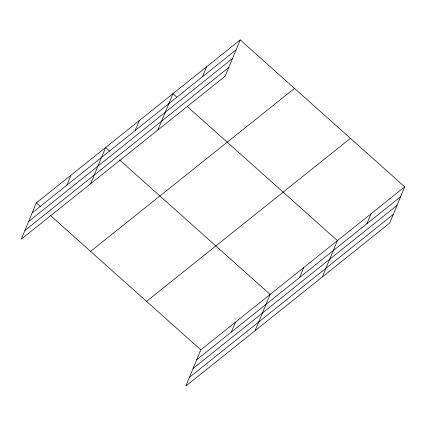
<?xml version="1.0" encoding="UTF-8"?>
<svg xmlns="http://www.w3.org/2000/svg" width="426" height="426" viewBox="0 0 426 426"><rect width="100%" height="100%" fill="white"/><g stroke="black" fill="none" stroke-linecap="round" stroke-linejoin="round"><path stroke-width="0.64" d="M240.211 39.911L36.311 202.92L21.3 239.162L225.2 76.153L240.211 39.911L404.7 186.838L389.689 223.08L185.789 386.089L200.8 349.847L404.7 186.838M66.866 185.134L70.977 175.208M90.626 183.739L105.637 147.497L109.588 151.022M135.17 130.526L139.281 120.601M157.913 129.946L172.924 93.704L176.875 97.229M202.456 76.733L206.567 66.807M231.35 332.056L235.461 322.136M255.115 330.667L270.127 294.425L119.456 159.841M299.659 277.448L303.77 267.528M322.402 276.873L337.413 240.631L187.238 106.484M366.946 223.655L371.057 213.735M32.2 212.846L236.1 49.837M28.606 221.531L232.505 58.522M24.9 230.477L228.799 67.468M90.594 251.404L294.494 88.395M146.517 301.358L350.417 138.349M196.69 359.768L400.589 196.759M193.09 368.453L396.989 205.444M189.384 377.404L393.283 214.395M36.311 202.92L40.752 206.887M50.625 215.7L200.8 349.847"/></g></svg>
